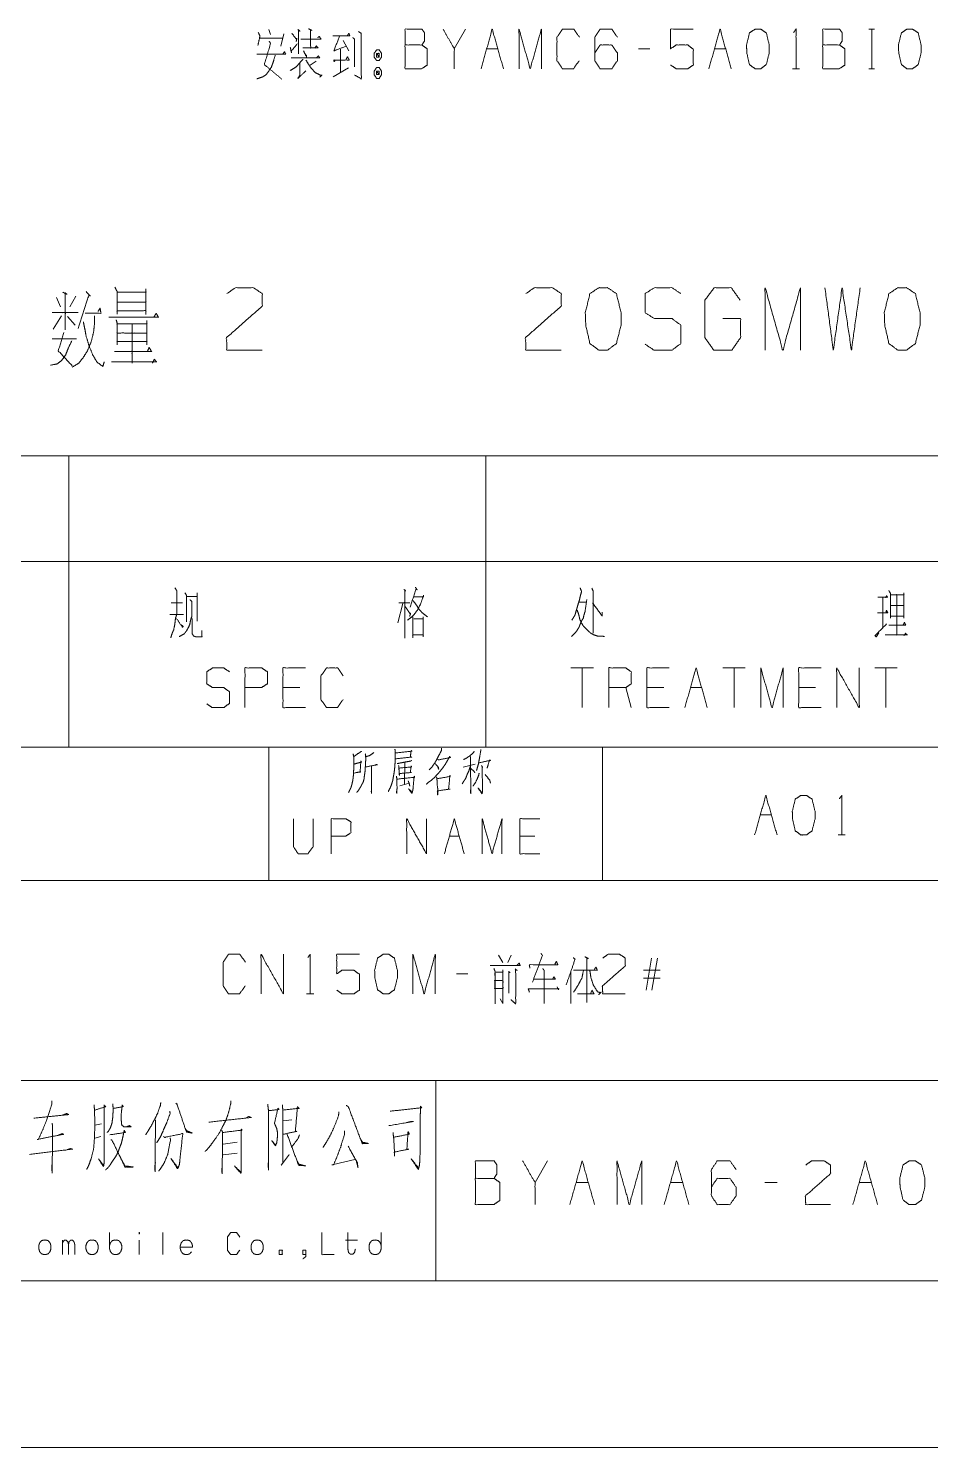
# Paper-space layout 'SHT2' of a CAD drawing. Header units: millimetres. Extents: x 0 to 594, y 0 to 420.
# Drawn here: x 479.6 to 533.7, y 0 to 85.1 of the extents above; entities that cross this region are included whole.
import ezdxf

# ---------------------------------------------------------------- set-up
doc = ezdxf.new("R2010")
doc.units = ezdxf.units.MM
doc.layers.add('101', color=7, linetype='Continuous', true_color=0xffffff)

psp = doc.layouts.new('SHT2')

# ---------------------------------------------------------------- linework, layer by layer
at = {"layer": '101', "color": 72, "linetype": 'Continuous', "lineweight": 18}
for p, q in [((493.428, 84.484), (494.807, 84.484)), ((493.994, 85.009), (494.1, 84.709)), ((494.895, 84.759), (494.718, 84.009)), ((498.458, 84.359), (498.794, 83.734)), ((505.782, 85.034), (505.111, 83.859)), ((529.975, 85.034), (530.311, 85.034)), ((530.152, 85.034), (530.152, 82.659)), ((498.281, 83.834), (498.281, 82.434)), ((507.051, 83.859), (507.723, 83.859)), ((516.829, 83.859), (516.157, 83.859)), ((520.71, 83.859), (521.382, 83.859)), ((496.836, 83.109), (496.464, 82.884)), ((497.857, 82.184), (498.776, 82.709)), ((525.387, 82.659), (525.811, 82.659)), ((529.975, 82.659), (530.311, 82.659)), ((481.258, 68.944), (481.509, 68.393)), ((482.427, 69.023), (482.065, 68.393)), ((481.564, 67.841), (481.063, 67.054)), ((481.926, 67.802), (482.372, 67.29)), ((481.008, 66.464), (482.455, 66.464)), ((452, 59.463), (482, 59.463)), ((482, 59.463), (507, 59.463)), ((482, 59.463), (482, 53.113)), ((507, 59.463), (537, 59.463)), ((507, 59.463), (507, 53.113)), ((452, 53.113), (482, 53.113)), ((482, 53.113), (482, 42)), ((482, 53.113), (507, 53.113)), ((507, 53.113), (507, 42)), ((507, 53.113), (537, 53.113)), ((489.703, 51.25), (489.703, 49.55)), ((488.147, 50.65), (488.819, 50.65)), ((489.102, 51.025), (489.703, 51.025)), ((502.018, 50.6), (501.735, 49.45)), ((512.601, 50.675), (513.025, 50.675)), ((530.813, 50.95), (530.813, 49.125)), ((531.255, 50.475), (532.032, 50.475)), ((488.059, 49.95), (488.872, 49.95)), ((513.449, 46.737), (512.106, 46.737)), ((512.778, 46.737), (512.778, 44.363)), ((522.555, 46.737), (521.212, 46.737)), ((521.884, 46.737), (521.884, 44.363)), ((531.661, 46.737), (530.318, 46.737)), ((530.989, 46.737), (530.989, 44.363)), ((495.847, 45.563), (494.839, 45.563)), ((515.726, 44.363), (515.39, 45.563)), ((517.667, 45.563), (516.659, 45.563)), ((519.271, 45.563), (519.943, 45.563)), ((526.772, 45.563), (525.765, 45.563)), ((452, 42), (482, 42)), ((482, 42), (507, 42)), ((507, 42), (537, 42)), ((502.149, 41.069), (502.134, 39.766)), ((505.645, 40.782), (506.363, 40.98)), ((501.853, 39.678), (502.399, 39.832)), ((523.455, 37.925), (524.127, 37.925)), ((504.817, 36.664), (505.41, 36.664)), ((509.936, 36.664), (509.046, 36.664)), ((528.132, 36.725), (528.556, 36.725)), ((507.767, 29.525), (508.015, 29.075)), ((508.527, 29.525), (508.315, 29.075)), ((516.608, 27.425), (516.944, 29.35)), ((517.297, 29.35), (516.961, 27.425)), ((505.915, 28.4), (505.243, 28.4)), ((512.108, 28.475), (512.108, 26.625)), ((517.456, 28.625), (516.449, 28.625)), ((517.456, 28.15), (516.449, 28.15)), ((511.369, 27.45), (511.281, 27.625)), ((513.363, 27.4), (513.275, 27.2)), ((496.261, 27.2), (496.685, 27.2)), ((507.856, 26.9), (508.032, 26.625)), ((492.782, 19.856), (492.587, 19.753)), ((495.367, 19.649), (494.855, 19.58)), ((483.954, 19.408), (483.564, 19.339)), ((483.93, 18.649), (483.564, 18.545)), ((492.099, 18.304), (491.246, 18.2)), ((491.246, 17.545), (492.099, 17.648)), ((510.693, 17.19), (509.952, 15.893)), ((512.409, 15.893), (513.151, 15.893)), ((518.067, 15.893), (518.808, 15.893)), ((524.466, 15.893), (523.724, 15.893)), ((529.382, 15.893), (530.123, 15.893)), ((484.442, 11.921), (484.442, 12.887)), ((487.641, 12.901), (487.641, 11.576)), ((481.613, 11.576), (481.613, 12.446)), ((486.227, 12.446), (486.227, 11.576)), ((498.585, 12.446), (499.317, 12.446))]:
    psp.add_line(p, q, dxfattribs=at)
at = {"layer": '101', "color": 133, "linetype": 'Continuous', "lineweight": 18}
for p, q in [((404, 42), (584, 42)), ((494, 42), (494, 34)), ((514, 42), (514, 34)), ((404, 34), (584, 34)), ((454, 22), (563, 22)), ((504, 22), (504, 10)), ((25, 10), (584, 10)), ((404, 10), (584, 10)), ((0, 0), (594, 0))]:
    psp.add_line(p, q, dxfattribs=at)
at = {"layer": '101', "color": 72, "linetype": 'Continuous', "lineweight": 18}
for points, knots in [([(525.458, 84.834), (525.599, 85.034), (525.599, 82.659)], [0, 0, 0.093486, 1, 1]), ([(493.357, 84.834), (493.463, 84.634), (493.34, 84.059)], [0, 0, 0.277931, 1, 1]), ([(494.011, 84.309), (494.1, 84.184), (493.728, 82.909), (494.771, 82.034)], [0, 0, 0.053862, 0.521061, 1, 1]), ([(495.369, 84.784), (495.669, 84.409), (495.669, 84.484), (495.634, 84.284)], [0, 0, 0.633412, 0.732278, 1, 1]), ([(495.74, 85.009), (495.864, 84.909), (495.775, 84.984), (495.775, 83.559)], [0, 0, 0.093582, 0.161771, 1, 1]), ([(495.917, 84.434), (497.118, 84.434), (497.012, 84.609), (496.924, 84.509)], [0, 0, 0.780458, 0.913334, 1, 1]), ([(496.376, 85.059), (496.571, 84.959), (496.5, 84.984), (496.5, 83.909), (496.023, 83.909), (496.942, 83.909), (496.836, 84.034), (496.747, 83.884)], [0, 0, 0.07046, 0.094638, 0.44108, 0.594868, 0.891066, 0.943892, 1, 1]), ([(497.822, 84.634), (498.847, 84.634), (498.794, 84.784), (498.706, 84.659)], [0, 0, 0.766564, 0.885522, 1, 1]), ([(498.228, 84.609), (497.893, 83.734), (498.617, 84.009)], [0, 0, 0.547343, 1, 1]), ([(499.024, 84.534), (499.13, 84.434), (499.13, 82.784)], [0, 0, 0.081166, 1, 1]), ([(499.377, 84.884), (499.536, 84.784), (499.536, 82.059), (499.13, 82.284)], [0, 0, 0.055633, 0.862437, 1, 1]), ([(502.163, 84.084), (502.163, 85.034), (503.17, 85.034), (503.329, 84.809), (503.329, 84.334), (503.17, 84.084), (502.163, 84.084), (502.163, 82.659), (503.153, 82.659), (503.488, 82.884), (503.488, 83.859), (503.17, 84.084)], [0, 0, 0.115918, 0.238845, 0.272468, 0.330427, 0.366584, 0.489511, 0.663387, 0.78416, 0.833483, 0.952452, 1, 1]), ([(505.111, 82.659), (505.111, 83.859), (504.439, 85.034)], [0, 0, 0.469957, 1, 1]), ([(506.716, 82.659), (507.387, 85.034), (508.059, 82.659)], [0, 0, 0.499999, 1, 1]), ([(508.992, 82.659), (508.992, 85.034), (509.664, 82.659), (510.335, 85.034), (510.335, 82.659)], [0, 0, 0.245192, 0.500001, 0.754808, 1, 1]), ([(512.594, 83.134), (512.258, 82.659), (511.604, 82.659), (511.269, 83.134), (511.269, 84.559), (511.604, 85.034), (512.276, 85.034), (512.612, 84.559)], [0, 0, 0.114567, 0.243366, 0.357933, 0.638582, 0.753149, 0.885433, 1, 1]), ([(513.545, 83.609), (513.863, 84.084), (514.553, 84.084), (514.888, 83.609), (514.888, 83.134), (514.553, 82.659), (513.863, 82.659), (513.545, 83.134), (513.545, 84.559), (513.863, 85.034), (514.553, 85.034), (514.888, 84.559)], [0, 0, 0.076961, 0.169759, 0.248073, 0.312018, 0.390333, 0.483131, 0.560092, 0.751927, 0.828888, 0.921685, 1, 1]), ([(518.08, 82.884), (518.416, 82.659), (519.106, 82.659), (519.441, 82.884), (519.441, 83.834), (519.106, 84.084), (518.416, 84.084), (518.08, 83.859), (518.08, 85.034), (519.441, 85.034)], [0, 0, 0.062226, 0.168347, 0.230573, 0.376815, 0.441263, 0.547384, 0.60961, 0.790489, 1, 1]), ([(520.374, 82.659), (521.046, 85.034), (521.718, 82.659)], [0, 0, 0.500001, 1, 1]), ([(523.482, 82.659), (523.818, 82.909), (523.994, 83.609), (523.994, 84.084), (523.818, 84.809), (523.482, 85.034), (523.146, 85.034), (522.81, 84.809), (522.633, 84.084), (522.651, 83.609), (522.81, 82.909), (523.146, 82.659), (523.482, 82.659)], [0, 0, 0.06753, 0.183974, 0.260586, 0.380945, 0.446147, 0.50031, 0.565507, 0.685867, 0.762532, 0.878313, 0.945837, 1, 1]), ([(527.204, 84.084), (527.204, 85.034), (528.211, 85.034), (528.37, 84.809), (528.37, 84.334), (528.211, 84.084), (527.204, 84.084), (527.204, 82.659), (528.194, 82.659), (528.53, 82.884), (528.53, 83.859), (528.211, 84.084)], [0, 0, 0.115916, 0.238846, 0.272469, 0.330427, 0.366583, 0.489514, 0.663388, 0.784159, 0.833486, 0.952452, 1, 1]), ([(532.588, 82.659), (532.923, 82.909), (533.1, 83.609), (533.1, 84.084), (532.923, 84.809), (532.588, 85.034), (532.252, 85.034), (531.916, 84.809), (531.739, 84.084), (531.757, 83.609), (531.916, 82.909), (532.252, 82.659), (532.588, 82.659)], [0, 0, 0.067524, 0.183969, 0.260581, 0.380939, 0.446136, 0.500306, 0.565502, 0.685861, 0.762525, 0.878306, 0.94583, 1, 1]), ([(493.269, 83.534), (495.001, 83.534), (494.93, 83.684), (494.824, 83.534)], [0, 0, 0.832092, 0.911757, 1, 1]), ([(494.382, 83.484), (494.241, 83.009), (494.135, 82.734), (493.835, 82.309), (493.605, 82.159), (493.269, 82.059)], [0, 0, 0.256046, 0.408317, 0.677215, 0.818979, 1, 1]), ([(495.28, 83.934), (495.351, 83.609), (495.333, 83.709), (495.704, 84.159)], [0, 0, 0.32689, 0.426693, 1, 1]), ([(495.333, 83.309), (497.048, 83.309), (496.959, 83.434), (496.871, 83.334)], [0, 0, 0.856807, 0.933316, 1, 1]), ([(496.076, 83.734), (496.217, 83.434), (496.252, 83.484), (496.252, 83.334)], [0, 0, 0.610915, 0.723705, 1, 1]), ([(497.981, 83.184), (497.91, 83.084), (497.875, 83.184), (498.812, 83.184), (498.706, 83.384), (498.617, 83.209)], [0, 0, 0.07713, 0.143938, 0.733945, 0.87652, 1, 1]), ([(500.611, 83.784), (500.452, 83.784), (500.31, 83.584), (500.31, 83.359), (500.452, 83.159), (500.611, 83.159), (500.752, 83.359), (500.752, 83.584), (500.611, 83.784)], [0, 0, 0.091014, 0.231143, 0.359871, 0.5, 0.591014, 0.731143, 0.859871, 1, 1]), ([(500.452, 83.359), (500.611, 83.359), (500.452, 83.584), (500.452, 83.359)], [0, 0, 0.241164, 0.658904, 1, 1]), ([(500.611, 83.359), (500.611, 83.584), (500.452, 83.584)], [0, 0, 0.585813, 1, 1]), ([(496.04, 83.234), (495.757, 82.909), (495.616, 82.759), (495.28, 82.559)], [0, 0, 0.419137, 0.619719, 1, 1]), ([(495.846, 82.984), (495.846, 82.259), (495.74, 82.084), (496.217, 82.534)], [0, 0, 0.45725, 0.586303, 1, 1]), ([(496.217, 83.184), (496.464, 82.784), (496.765, 82.434), (497.118, 82.259), (497.189, 82.284), (497.048, 82.159)], [0, 0, 0.295853, 0.586027, 0.834124, 0.881291, 1, 1]), ([(500.752, 82.509), (500.611, 82.734), (500.452, 82.734), (500.31, 82.509), (500.31, 82.309), (500.452, 82.084), (500.611, 82.084), (500.752, 82.309), (500.752, 82.509)], [0, 0, 0.149196, 0.238512, 0.387709, 0.499998, 0.649196, 0.738512, 0.887711, 1, 1]), ([(500.452, 82.509), (500.452, 82.309), (500.611, 82.309)], [0, 0, 0.556976, 1, 1]), ([(500.611, 82.509), (500.452, 82.509), (500.611, 82.309), (500.611, 82.509)], [0, 0, 0.258824, 0.674604, 1, 1]), ([(481.648, 69.259), (481.898, 69.141), (481.787, 69.219), (481.787, 67.015), (481.787, 68.038), (481.008, 68.038), (482.566, 68.038)], [0, 0, 0.046318, 0.069122, 0.437819, 0.609, 0.739333, 1, 1]), ([(483.04, 69.298), (483.29, 69.023), (483.207, 69.101), (482.566, 67.093)], [0, 0, 0.143541, 0.187776, 1, 1]), ([(484.76, 69.574), (484.899, 69.298), (484.899, 67.96), (484.899, 68.156), (486.625, 68.156), (486.625, 67.92), (486.625, 69.456), (486.625, 69.259), (484.899, 69.259), (486.625, 69.259), (486.625, 68.668), (484.899, 68.668)], [0, 0, 0.027306, 0.1457, 0.16311, 0.315748, 0.33664, 0.472445, 0.489855, 0.642493, 0.79513, 0.847363, 1, 1]), ([(491.484, 69.18), (491.985, 69.534), (493.071, 69.534), (493.6, 69.18), (493.6, 68.432), (491.457, 66.542), (491.484, 65.794), (493.6, 65.794)], [0, 0, 0.069692, 0.19298, 0.265275, 0.350228, 0.67474, 0.759753, 1, 1]), ([(509.409, 69.18), (509.91, 69.534), (510.996, 69.534), (511.525, 69.18), (511.525, 68.432), (509.382, 66.542), (509.409, 65.794), (511.525, 65.794)], [0, 0, 0.069692, 0.192975, 0.265273, 0.350226, 0.674741, 0.759753, 1, 1]), ([(514.303, 65.794), (514.831, 66.188), (515.11, 67.29), (515.11, 68.038), (514.831, 69.18), (514.303, 69.534), (513.774, 69.534), (513.245, 69.18), (512.967, 68.038), (512.994, 67.29), (513.245, 66.188), (513.774, 65.794), (514.303, 65.794)], [0, 0, 0.067524, 0.18397, 0.260583, 0.380942, 0.446139, 0.500306, 0.565503, 0.685862, 0.762527, 0.878309, 0.945833, 1, 1]), ([(516.552, 66.149), (517.08, 65.794), (518.166, 65.794), (518.695, 66.188), (518.695, 67.29), (518.166, 67.684), (517.108, 67.684), (516.552, 68.038), (516.552, 69.18), (517.108, 69.534), (518.166, 69.534), (518.695, 69.18)], [0, 0, 0.068037, 0.184054, 0.254519, 0.372335, 0.4428, 0.555844, 0.62637, 0.748393, 0.81892, 0.931963, 1, 1]), ([(521.222, 67.684), (522.28, 67.684), (522.28, 66.542), (521.751, 65.794), (520.665, 65.794), (520.137, 66.542), (520.137, 68.786), (520.693, 69.534), (521.723, 69.534), (522.252, 68.786)], [0, 0, 0.103295, 0.214795, 0.30426, 0.410276, 0.49974, 0.718896, 0.809956, 0.910533, 1, 1]), ([(523.749, 65.794), (523.749, 69.534), (524.807, 65.794), (525.865, 69.534), (525.865, 65.794)], [0, 0, 0.245192, 0.5, 0.754808, 1, 1]), ([(527.334, 69.534), (527.835, 65.794), (528.364, 69.534), (528.921, 65.794), (529.45, 69.534)], [0, 0, 0.249745, 0.499742, 0.750004, 1, 1]), ([(532.228, 65.794), (532.756, 66.188), (533.035, 67.29), (533.035, 68.038), (532.756, 69.18), (532.228, 69.534), (531.699, 69.534), (531.17, 69.18), (530.892, 68.038), (530.919, 67.29), (531.17, 66.188), (531.699, 65.794), (532.228, 65.794)], [0, 0, 0.067527, 0.183973, 0.260585, 0.380944, 0.446143, 0.500306, 0.565506, 0.685864, 0.76253, 0.87831, 0.945838, 1, 1]), ([(482.984, 67.999), (483.93, 67.999), (483.875, 68.314), (483.763, 68.117)], [0, 0, 0.634136, 0.84845, 1, 1]), ([(483.541, 67.841), (483.541, 67.369), (483.485, 66.857), (483.346, 66.306), (483.123, 65.755), (482.873, 65.361), (482.594, 65.007), (482.205, 64.771)], [0, 0, 0.134097, 0.280223, 0.441582, 0.610312, 0.742764, 0.870659, 1, 1]), ([(482.873, 67.487), (482.956, 67.093), (483.04, 66.621), (483.207, 66.07), (483.429, 65.519), (483.68, 65.086), (484.042, 64.81), (484.125, 65.086)], [0, 0, 0.122117, 0.267689, 0.44244, 0.622813, 0.774621, 0.912624, 1, 1]), ([(484.398, 67.763), (487.376, 67.763), (487.237, 67.999), (487.098, 67.763)], [0, 0, 0.844515, 0.922255, 1, 1]), ([(484.843, 67.605), (484.899, 67.408), (484.899, 66.109), (484.899, 66.306), (486.68, 66.306), (486.68, 66.109), (486.68, 67.566), (486.68, 67.369), (484.899, 67.369), (484.899, 66.818), (486.68, 66.818), (485.79, 66.818), (485.79, 67.369), (485.79, 65.007), (485.79, 65.715), (484.732, 65.715), (486.959, 65.715), (486.819, 65.952), (486.708, 65.715)], [0, 0, 0.011506, 0.084581, 0.095653, 0.195852, 0.206923, 0.288857, 0.299929, 0.400127, 0.431129, 0.531327, 0.581426, 0.612427, 0.745292, 0.785152, 0.844644, 0.96989, 0.985312, 1, 1]), ([(481.704, 66.857), (481.37, 65.755), (482.205, 64.849)], [0, 0, 0.483239, 1, 1]), ([(482.177, 66.345), (481.954, 65.873), (481.815, 65.519), (481.564, 65.164), (481.314, 64.967), (480.896, 64.889)], [0, 0, 0.251048, 0.434036, 0.642626, 0.795759, 1, 1]), ([(484.565, 65.086), (487.265, 65.086), (487.126, 65.243), (487.014, 65.007)], [0, 0, 0.85138, 0.917647, 1, 1]), ([(488.359, 51.55), (488.483, 51.35), (488.483, 50), (488.395, 49.7), (488.359, 49.375), (488.289, 49.025), (488.2, 48.825), (488.112, 48.55)], [0, 0, 0.076124, 0.513099, 0.614333, 0.72015, 0.835727, 0.906506, 1, 1]), ([(488.96, 51.25), (489.049, 51.1), (489.049, 49.5)], [0, 0, 0.098135, 1, 1]), ([(502.089, 51.45), (502.195, 51.35), (502.142, 51.425), (502.142, 48.525), (502.142, 50.65), (501.788, 50.65), (502.442, 50.65)], [0, 0, 0.023246, 0.037896, 0.500412, 0.839325, 0.895699, 1, 1]), ([(502.708, 51), (503.255, 51), (503.273, 51.1), (503.114, 50.625), (502.884, 50.175), (502.619, 49.85), (502.301, 49.6)], [0, 0, 0.220965, 0.261917, 0.463928, 0.667686, 0.836825, 1, 1]), ([(502.778, 51.575), (502.884, 51.425), (502.814, 51.45), (502.46, 50.375)], [0, 0, 0.132127, 0.18606, 1, 1]), ([(512.654, 51.55), (512.742, 51.325), (512.654, 51), (512.619, 50.825), (512.548, 50.6), (512.477, 50.35), (512.407, 50.125), (512.354, 49.925), (512.265, 49.775), (512.159, 49.6)], [0, 0, 0.116544, 0.278924, 0.364995, 0.478698, 0.603958, 0.717661, 0.817413, 0.901351, 1, 1]), ([(513.361, 51.525), (513.432, 51.35), (513.432, 48.825)], [0, 0, 0.069554, 1, 1]), ([(530.495, 50.975), (531.096, 50.975), (531.025, 51.075), (530.989, 50.95)], [0, 0, 0.704243, 0.847777, 1, 1]), ([(531.166, 51.375), (531.255, 51.225), (531.255, 49.725), (531.255, 49.85), (532.068, 49.85), (532.068, 49.725), (532.068, 51.225), (532.068, 51.125), (531.255, 51.125), (531.643, 51.125), (531.643, 48.725), (530.936, 48.725), (532.28, 48.725), (532.191, 48.775), (532.174, 48.825), (532.068, 48.675)], [0, 0, 0.016858, 0.162101, 0.174205, 0.252928, 0.265032, 0.410275, 0.419958, 0.498681, 0.536329, 0.768718, 0.837174, 0.967243, 0.977076, 0.98221, 1, 1]), ([(489.261, 50.825), (489.385, 50.725), (489.385, 49.85), (489.296, 49.6), (489.261, 49.375), (489.19, 49.2), (489.049, 48.95), (488.907, 48.775), (488.624, 48.625)], [0, 0, 0.062424, 0.405825, 0.509885, 0.599271, 0.67335, 0.786068, 0.874362, 1, 1]), ([(502.177, 50.425), (502.478, 49.95), (502.478, 50.025), (502.442, 49.825)], [0, 0, 0.668993, 0.75826, 1, 1]), ([(502.637, 50.775), (502.814, 50.55), (503.008, 50.25), (503.185, 50.05), (503.503, 49.8)], [0, 0, 0.217552, 0.489381, 0.692327, 1, 1]), ([(513.061, 50.85), (512.954, 50.125), (512.884, 49.9), (512.848, 49.725), (512.742, 49.55), (512.654, 49.35), (512.601, 49.2), (512.477, 49), (512.371, 48.85), (512.141, 48.625)], [0, 0, 0.296652, 0.392139, 0.464421, 0.547265, 0.635793, 0.700209, 0.795425, 0.869798, 1, 1]), ([(512.477, 50.2), (512.548, 50.025), (512.601, 49.825), (512.636, 49.65), (512.813, 49.3), (512.901, 49.2), (513.149, 48.95), (513.29, 48.825), (513.467, 48.725), (513.714, 48.65), (513.944, 48.65), (514.121, 48.625)], [0, 0, 0.075197, 0.157622, 0.228747, 0.384954, 0.438112, 0.578249, 0.653431, 0.734341, 0.837339, 0.928876, 1, 1]), ([(513.396, 50.65), (513.98, 49.85), (513.98, 50.075)], [0, 0, 0.81482, 1, 1]), ([(530.477, 50.05), (531.096, 50.05), (531.025, 50.2), (530.989, 50.075)], [0, 0, 0.676561, 0.857934, 1, 1]), ([(488.465, 49.7), (488.819, 49.175), (488.872, 49.225), (488.731, 49.325)], [0, 0, 0.720028, 0.802953, 1, 1]), ([(489.402, 49.7), (489.402, 48.775), (489.491, 48.65), (489.632, 48.6), (489.985, 48.6), (489.985, 48.975)], [0, 0, 0.472766, 0.551011, 0.62766, 0.808338, 1, 1]), ([(502.619, 49.8), (502.619, 48.55), (502.619, 48.725), (503.255, 48.725), (503.255, 48.6), (503.255, 49.8), (503.255, 49.675), (502.69, 49.675)], [0, 0, 0.306602, 0.349526, 0.505604, 0.536265, 0.830602, 0.861262, 1, 1]), ([(530.565, 48.85), (530.406, 48.6), (530.336, 48.675), (531.025, 49.375)], [0, 0, 0.214427, 0.289033, 1, 1]), ([(531.166, 49.3), (532.174, 49.3), (532.103, 49.475), (532.032, 49.325)], [0, 0, 0.739673, 0.878255, 1, 1]), ([(490.269, 44.588), (490.604, 44.363), (491.294, 44.363), (491.63, 44.613), (491.63, 45.313), (491.294, 45.563), (490.622, 45.563), (490.269, 45.788), (490.269, 46.513), (490.622, 46.737), (491.294, 46.737), (491.63, 46.513)], [0, 0, 0.068035, 0.184054, 0.254518, 0.372335, 0.442799, 0.555847, 0.62637, 0.748394, 0.818917, 0.931965, 1, 1]), ([(492.563, 44.363), (492.563, 46.737), (493.57, 46.737), (493.906, 46.513), (493.906, 45.788), (493.553, 45.563), (492.563, 45.563)], [0, 0, 0.401146, 0.571314, 0.639589, 0.762044, 0.832821, 1, 1]), ([(496.183, 44.363), (494.839, 44.363), (494.839, 46.737), (496.183, 46.737)], [0, 0, 0.26539, 0.73461, 1, 1]), ([(498.441, 44.838), (498.106, 44.363), (497.452, 44.363), (497.116, 44.838), (497.116, 46.263), (497.452, 46.737), (498.123, 46.737), (498.459, 46.263)], [0, 0, 0.114572, 0.243369, 0.357936, 0.638584, 0.753151, 0.885433, 1, 1]), ([(514.383, 44.363), (514.383, 46.737), (515.39, 46.737), (515.726, 46.513), (515.726, 45.788), (515.39, 45.563), (514.383, 45.563)], [0, 0, 0.400952, 0.571031, 0.639278, 0.761674, 0.829921, 1, 1]), ([(518.002, 44.363), (516.659, 44.363), (516.659, 46.737), (518.002, 46.737)], [0, 0, 0.26539, 0.73461, 1, 1]), ([(518.935, 44.363), (519.607, 46.737), (520.279, 44.363)], [0, 0, 0.499999, 1, 1]), ([(523.488, 44.363), (523.488, 46.737), (524.16, 44.363), (524.832, 46.737), (524.832, 44.363)], [0, 0, 0.245192, 0.500001, 0.754808, 1, 1]), ([(527.108, 44.363), (525.765, 44.363), (525.765, 46.737), (527.108, 46.737)], [0, 0, 0.26539, 0.73461, 1, 1]), ([(528.041, 44.363), (528.041, 46.737), (529.385, 44.363), (529.385, 46.737)], [0, 0, 0.317574, 0.682426, 1, 1]), ([(499.558, 41.753), (499.496, 41.709), (499.075, 41.422), (499.043, 41.599), (499.09, 41.422), (499.09, 40.848), (499.075, 40.495), (499.059, 40.252), (499.028, 40.009), (498.981, 39.788), (498.918, 39.567), (498.84, 39.413), (498.778, 39.28)], [0, 0, 0.024368, 0.186804, 0.243943, 0.302152, 0.485021, 0.597665, 0.675193, 0.753197, 0.825097, 0.898188, 0.953343, 1, 1]), ([(501.556, 41.864), (501.572, 41.665), (501.572, 41.312), (501.556, 40.98), (501.54, 40.76), (501.509, 40.472), (501.462, 40.23), (501.415, 39.965), (501.353, 39.766), (501.275, 39.567), (501.15, 39.324)], [0, 0, 0.076501, 0.212087, 0.339339, 0.424292, 0.535104, 0.630037, 0.733303, 0.813244, 0.895183, 1, 1]), ([(501.603, 41.643), (502.571, 41.753), (502.524, 41.797), (502.477, 41.4), (502.555, 41.4), (501.587, 41.289)], [0, 0, 0.391065, 0.416908, 0.577568, 0.608919, 1, 1]), ([(504.35, 41.93), (504.334, 41.775), (504.147, 41.422), (504.038, 41.201), (503.913, 41.002), (503.757, 40.782), (503.6, 40.627)], [0, 0, 0.101777, 0.36375, 0.525151, 0.678919, 0.856079, 1, 1]), ([(506.3, 41.753), (506.269, 41.665), (506.066, 41.488), (505.848, 41.334), (505.66, 41.245)], [0, 0, 0.111866, 0.433083, 0.752722, 1, 1]), ([(506.706, 41.841), (506.691, 41.731), (506.613, 41.267), (506.55, 40.958), (506.441, 40.583)], [0, 0, 0.086565, 0.451627, 0.696476, 1, 1]), ([(499.121, 40.428), (499.153, 40.45), (499.512, 40.517), (499.465, 40.495), (499.512, 41.179), (499.543, 41.091), (499.106, 40.98)], [0, 0, 0.022681, 0.239272, 0.269991, 0.67699, 0.732558, 1, 1]), ([(500.292, 41.665), (500.042, 41.488), (499.808, 41.422), (499.777, 41.599), (499.808, 41.334), (499.793, 41.069), (499.777, 40.782), (499.761, 40.539), (499.73, 40.318), (499.699, 40.075), (499.652, 39.898), (499.574, 39.766), (499.496, 39.611), (499.418, 39.479), (499.34, 39.368), (499.262, 39.28)], [0, 0, 0.096323, 0.172942, 0.229419, 0.31342, 0.396988, 0.487497, 0.564128, 0.634338, 0.711439, 0.768977, 0.817389, 0.871907, 0.92032, 0.962889, 1, 1]), ([(499.793, 40.804), (500.495, 40.936), (500.448, 40.958), (500.37, 40.914)], [0, 0, 0.834801, 0.895274, 1, 1]), ([(500.152, 40.848), (500.152, 39.214), (500.136, 39.324), (500.152, 39.501)], [0, 0, 0.849787, 0.907774, 1, 1]), ([(502.555, 41.201), (502.508, 41.157), (502.118, 41.091), (501.899, 41.047), (501.696, 41.002)], [0, 0, 0.072258, 0.516577, 0.766872, 1, 1]), ([(501.775, 40.892), (501.79, 40.737), (501.821, 40.296), (501.806, 40.406), (502.539, 40.472), (502.477, 40.472), (502.524, 40.87), (502.555, 40.804), (501.79, 40.737)], [0, 0, 0.056492, 0.21748, 0.258025, 0.525912, 0.548628, 0.694157, 0.720792, 1, 1]), ([(504.131, 41.245), (504.178, 41.223), (504.88, 41.378), (504.834, 41.422), (504.709, 41.201), (504.568, 40.958), (504.428, 40.76), (504.272, 40.561), (504.1, 40.362), (503.913, 40.163), (503.71, 39.987), (503.554, 39.876), (503.429, 39.766)], [0, 0, 0.017087, 0.254606, 0.275863, 0.359627, 0.452281, 0.53264, 0.616083, 0.702808, 0.792983, 0.881824, 0.944958, 1, 1]), ([(503.959, 41.002), (503.991, 40.98), (504.162, 40.782), (504.178, 40.671), (504.116, 40.826)], [0, 0, 0.066027, 0.51959, 0.712136, 1, 1]), ([(506.082, 40.87), (505.988, 40.583), (505.879, 40.34), (505.785, 40.097), (505.692, 39.965), (505.582, 39.788)], [0, 0, 0.251915, 0.474139, 0.691324, 0.826702, 1, 1]), ([(506.082, 41.422), (506.098, 39.678), (506.113, 39.192), (506.082, 39.28), (506.098, 39.479)], [0, 0, 0.691284, 0.883885, 0.921007, 1, 1]), ([(506.738, 40.892), (506.816, 40.782), (506.784, 40.804), (506.8, 39.633), (506.8, 39.346), (506.784, 39.192), (506.535, 39.545), (506.784, 39.236)], [0, 0, 0.051679, 0.066293, 0.513636, 0.623353, 0.682731, 0.848101, 1, 1]), ([(506.581, 41.047), (507.284, 41.201), (507.221, 41.223), (507.081, 40.737)], [0, 0, 0.557075, 0.608386, 1, 1]), ([(501.65, 40.252), (501.665, 40.053), (501.681, 39.545), (501.665, 39.214), (501.65, 39.302), (501.681, 39.523)], [0, 0, 0.147471, 0.523365, 0.76867, 0.83502, 1, 1]), ([(501.681, 40.075), (502.742, 40.185), (502.711, 40.252), (502.696, 40.141), (502.649, 39.633), (502.633, 39.435), (502.571, 39.214), (502.368, 39.501), (502.586, 39.28)], [0, 0, 0.37408, 0.399746, 0.438828, 0.617586, 0.687454, 0.767884, 0.891101, 1, 1]), ([(504.038, 40.208), (504.069, 40.141), (504.1, 39.589), (504.116, 39.523), (504.116, 39.126), (504.1, 39.302), (504.1, 39.368), (504.865, 39.479), (504.771, 39.479), (504.849, 40.296), (504.88, 40.252), (504.834, 40.23), (504.084, 40.097)], [0, 0, 0.018828, 0.160986, 0.178485, 0.280675, 0.32627, 0.343302, 0.542022, 0.566109, 0.777123, 0.791034, 0.804348, 1, 1]), ([(506.098, 40.715), (506.3, 40.539), (506.347, 40.45)], [0, 0, 0.729132, 1, 1]), ([(506.597, 40.428), (506.581, 40.318), (506.41, 39.92), (506.238, 39.656)], [0, 0, 0.129623, 0.632932, 1, 1]), ([(506.956, 40.362), (507.237, 40.009), (507.284, 39.832)], [0, 0, 0.711826, 1, 1]), ([(502.352, 39.965), (502.415, 39.788), (502.446, 39.656)], [0, 0, 0.579206, 1, 1]), ([(528.202, 38.9), (528.344, 39.1), (528.344, 36.725)], [0, 0, 0.093486, 1, 1]), ([(523.119, 36.725), (523.791, 39.1), (524.463, 36.725)], [0, 0, 0.499999, 1, 1]), ([(526.226, 36.725), (526.562, 36.975), (526.739, 37.675), (526.739, 38.15), (526.562, 38.875), (526.226, 39.1), (525.891, 39.1), (525.555, 38.875), (525.378, 38.15), (525.396, 37.675), (525.555, 36.975), (525.891, 36.725), (526.226, 36.725)], [0, 0, 0.067524, 0.183969, 0.260581, 0.380939, 0.446136, 0.500306, 0.565502, 0.68586, 0.762525, 0.878306, 0.94583, 1, 1]), ([(495.468, 37.701), (495.468, 36.023), (495.749, 35.604), (496.342, 35.604), (496.655, 36.023), (496.655, 37.701)], [0, 0, 0.337151, 0.438599, 0.557782, 0.662849, 1, 1]), ([(497.731, 35.604), (497.731, 37.701), (498.621, 37.701), (498.918, 37.503), (498.918, 36.862), (498.605, 36.664), (497.731, 36.664)], [0, 0, 0.401145, 0.571315, 0.639588, 0.762043, 0.832818, 1, 1]), ([(502.257, 35.604), (502.257, 37.701), (503.443, 35.604), (503.443, 37.701)], [0, 0, 0.317575, 0.682425, 1, 1]), ([(506.783, 35.604), (506.783, 37.701), (507.376, 35.604), (507.969, 37.701), (507.969, 35.604)], [0, 0, 0.245192, 0.5, 0.754808, 1, 1]), ([(510.232, 35.604), (509.046, 35.604), (509.046, 37.701), (510.232, 37.701)], [0, 0, 0.265391, 0.734609, 1, 1]), ([(492.574, 27.675), (492.238, 27.2), (491.584, 27.2), (491.249, 27.675), (491.249, 29.1), (491.584, 29.575), (492.256, 29.575), (492.592, 29.1)], [0, 0, 0.114572, 0.243369, 0.357936, 0.638584, 0.753151, 0.885433, 1, 1]), ([(493.525, 27.2), (493.525, 29.575), (494.868, 27.2), (494.868, 29.575)], [0, 0, 0.317574, 0.682426, 1, 1]), ([(496.332, 29.375), (496.473, 29.575), (496.473, 27.2)], [0, 0, 0.093486, 1, 1]), ([(498.06, 27.425), (498.396, 27.2), (499.086, 27.2), (499.421, 27.425), (499.421, 28.375), (499.086, 28.625), (498.396, 28.625), (498.06, 28.4), (498.06, 29.575), (499.421, 29.575)], [0, 0, 0.062232, 0.168346, 0.230572, 0.376815, 0.441263, 0.547378, 0.609609, 0.790489, 1, 1]), ([(501.185, 27.2), (501.521, 27.45), (501.698, 28.15), (501.698, 28.625), (501.521, 29.35), (501.185, 29.575), (500.849, 29.575), (500.514, 29.35), (500.337, 28.625), (500.355, 28.15), (500.514, 27.45), (500.849, 27.2), (501.185, 27.2)], [0, 0, 0.067524, 0.183971, 0.260583, 0.380943, 0.446139, 0.500302, 0.565504, 0.685863, 0.762528, 0.878307, 0.945837, 1, 1]), ([(502.631, 27.2), (502.631, 29.575), (503.303, 27.2), (503.974, 29.575), (503.974, 27.2)], [0, 0, 0.245192, 0.500001, 0.754808, 1, 1]), ([(507.272, 28.9), (509.057, 28.9), (509.004, 29.05), (508.881, 28.925)], [0, 0, 0.842001, 0.917043, 1, 1]), ([(509.637, 28.75), (509.619, 28.95), (511.316, 28.95), (511.228, 29.15), (511.14, 28.975)], [0, 0, 0.086831, 0.820649, 0.915212, 1, 1]), ([(510.309, 29.625), (510.397, 29.5), (509.796, 27.9)], [0, 0, 0.082208, 1, 1]), ([(512.249, 29.375), (512.355, 29.275), (511.825, 27.75)], [0, 0, 0.082801, 1, 1]), ([(512.939, 29.425), (513.151, 29.325), (513.062, 29.3), (513.062, 26.675)], [0, 0, 0.079459, 0.110581, 1, 1]), ([(514.013, 29.35), (514.331, 29.575), (515.021, 29.575), (515.357, 29.35), (515.357, 28.875), (513.996, 27.675), (514.013, 27.2), (515.357, 27.2)], [0, 0, 0.069694, 0.192979, 0.265274, 0.350228, 0.67474, 0.759752, 1, 1]), ([(507.484, 28.725), (507.555, 28.55), (507.555, 26.6), (507.555, 28.5), (508.032, 28.5), (508.032, 28.625), (508.032, 26.625), (508.032, 28), (507.537, 28), (507.537, 27.525), (508.015, 27.525)], [0, 0, 0.019945, 0.226009, 0.426789, 0.477217, 0.490426, 0.701774, 0.847075, 0.899373, 0.949568, 1, 1]), ([(508.368, 28.55), (508.457, 28.475), (508.386, 28.5), (508.386, 27.25)], [0, 0, 0.080429, 0.13247, 1, 1]), ([(508.757, 28.7), (508.881, 28.6), (508.792, 28.675), (508.792, 26.6), (508.51, 26.85)], [0, 0, 0.05833, 0.10082, 0.861603, 1, 1]), ([(509.867, 28.075), (511.175, 28.075), (511.087, 28.225), (510.998, 28.075)], [0, 0, 0.78976, 0.894874, 1, 1]), ([(510.415, 28.725), (510.503, 28.6), (510.503, 26.625)], [0, 0, 0.071939, 1, 1]), ([(512.267, 28.625), (513.681, 28.625), (513.61, 28.8), (513.504, 28.675)], [0, 0, 0.80038, 0.907215, 1, 1]), ([(512.85, 28.575), (512.762, 28.15), (512.532, 27.725), (512.267, 27.3)], [0, 0, 0.3061, 0.646782, 1, 1]), ([(513.239, 28.6), (513.31, 28.15), (513.451, 27.725), (513.699, 27.325), (513.858, 27.275), (513.911, 27.3), (513.77, 27.15)], [0, 0, 0.25233, 0.500437, 0.760987, 0.853335, 0.885816, 1, 1]), ([(509.619, 27.3), (509.549, 27.5), (511.387, 27.5), (511.281, 27.55)], [0, 0, 0.097864, 0.945913, 1, 1]), ([(512.497, 27.2), (513.487, 27.2), (513.363, 27.425)], [0, 0, 0.794011, 1, 1]), ([(480.979, 20.788), (480.979, 20.581), (480.662, 19.615), (480.443, 19.063), (480.174, 18.476), (480.126, 18.476), (481.687, 18.787), (481.589, 18.821), (481.37, 18.718)], [0, 0, 0.046524, 0.275034, 0.408549, 0.553506, 0.56447, 0.922194, 0.945453, 1, 1]), ([(483.515, 20.546), (483.54, 20.27), (483.564, 19.408), (483.54, 18.58), (483.491, 17.924), (483.344, 17.338), (483.198, 16.924), (483.076, 16.682)], [0, 0, 0.070329, 0.28934, 0.499598, 0.66644, 0.819873, 0.931329, 1, 1]), ([(483.588, 20.236), (484.223, 20.443), (484.125, 20.512), (484.125, 17.165), (484.101, 16.924), (484.076, 16.855), (483.784, 17.303), (484.076, 16.924)], [0, 0, 0.122094, 0.143965, 0.756447, 0.800872, 0.814266, 0.912285, 1, 1]), ([(484.637, 20.615), (484.662, 20.27), (484.637, 19.822), (484.588, 19.442), (484.491, 19.166), (484.369, 18.959), (484.296, 18.89)], [0, 0, 0.190955, 0.438945, 0.650197, 0.811822, 0.944471, 1, 1]), ([(484.686, 20.339), (485.271, 20.443), (485.198, 20.546), (485.149, 20.029), (485.149, 19.58), (485.174, 19.339), (485.296, 19.235), (485.735, 19.235), (485.637, 19.304), (485.467, 19.235)], [0, 0, 0.209704, 0.254423, 0.437773, 0.595974, 0.681593, 0.738026, 0.892891, 0.935043, 1, 1]), ([(487.515, 20.684), (487.49, 20.512), (487.319, 20.029), (487.149, 19.684), (486.929, 19.27), (486.758, 18.994), (486.612, 18.752)], [0, 0, 0.081146, 0.319756, 0.49905, 0.71731, 0.868474, 1, 1]), ([(488.417, 20.65), (488.49, 20.581), (489.051, 18.925), (489.393, 18.856), (489.076, 18.994), (488.978, 19.132)], [0, 0, 0.037082, 0.681737, 0.810185, 0.937687, 1, 1]), ([(491.709, 20.788), (491.709, 20.615), (491.563, 20.029), (491.416, 19.615), (491.27, 19.339), (491.002, 18.821), (490.611, 18.269), (490.343, 17.924), (490.172, 17.752)], [0, 0, 0.049752, 0.224095, 0.350744, 0.440846, 0.608969, 0.803946, 0.929998, 1, 1]), ([(493.928, 20.581), (493.976, 20.167), (493.976, 16.648), (493.952, 16.924), (493.976, 17.234)], [0, 0, 0.092137, 0.86992, 0.931161, 1, 1]), ([(494.806, 20.546), (494.83, 20.236), (494.83, 17.062), (494.733, 16.924), (495.22, 17.579)], [0, 0, 0.069653, 0.779472, 0.817267, 1, 1]), ([(494.855, 20.236), (495.806, 20.339), (495.708, 20.443), (495.586, 18.959), (495.66, 18.959), (494.879, 18.787)], [0, 0, 0.276542, 0.317649, 0.747834, 0.768982, 1, 1]), ([(498.634, 20.512), (498.756, 20.443), (499.586, 18.235), (499.976, 18.235), (499.61, 18.304), (499.464, 18.545)], [0, 0, 0.039541, 0.70512, 0.815248, 0.920314, 1, 1]), ([(501.268, 20.167), (503.146, 20.374), (503.097, 20.477), (503.073, 19.96), (503.073, 18.028), (503.048, 17.269), (503.024, 16.924), (502.975, 16.751), (502.951, 16.682), (502.536, 17.303), (502.951, 16.786)], [0, 0, 0.261648, 0.277492, 0.349233, 0.616765, 0.721922, 0.769815, 0.794639, 0.804773, 0.908173, 1, 1]), ([(479.906, 19.753), (481.979, 19.96), (481.882, 20.029), (481.614, 19.925)], [0, 0, 0.836558, 0.884538, 1, 1]), ([(487.197, 19.649), (487.173, 16.544), (487.149, 16.82), (487.197, 17.096)], [0, 0, 0.847819, 0.923473, 1, 1]), ([(488.051, 20.167), (488.076, 20.029), (487.856, 19.442), (487.758, 19.235), (487.612, 18.89), (487.466, 18.58), (487.271, 18.269)], [0, 0, 0.067376, 0.368457, 0.478479, 0.658654, 0.823687, 1, 1]), ([(490.392, 19.511), (492.929, 19.787), (492.782, 19.856)], [0, 0, 0.940373, 1, 1]), ([(494.001, 20.201), (494.611, 20.27), (494.537, 20.339), (494.342, 19.477), (494.342, 19.408), (494.391, 19.304), (494.464, 19.132), (494.513, 18.89), (494.513, 18.683), (494.489, 18.442), (494.464, 18.269), (494.391, 18.097), (494.172, 18.407), (494.391, 18.131)], [0, 0, 0.163213, 0.189962, 0.425149, 0.443501, 0.473932, 0.523767, 0.589293, 0.644347, 0.708903, 0.755238, 0.805073, 0.906208, 1, 1]), ([(498.195, 20.132), (498.171, 19.891), (497.903, 19.201), (497.659, 18.683), (497.415, 18.269), (497.244, 17.993)], [0, 0, 0.102841, 0.416509, 0.658909, 0.862495, 1, 1]), ([(481.004, 19.442), (481.028, 19.27), (481.004, 16.475), (480.979, 16.751), (481.004, 17.096)], [0, 0, 0.048504, 0.826565, 0.903707, 1, 1]), ([(484.466, 18.752), (485.393, 18.89), (485.32, 19.028), (485.247, 18.649), (485.149, 18.235), (485.052, 17.993), (484.954, 17.717), (484.808, 17.441), (484.613, 17.165), (484.466, 16.924), (484.32, 16.751), (484.198, 16.648)], [0, 0, 0.248092, 0.289444, 0.391762, 0.504368, 0.573323, 0.650821, 0.733525, 0.823009, 0.897766, 0.957654, 1, 1]), ([(487.685, 18.649), (487.758, 18.58), (487.807, 18.614), (488.832, 18.821), (488.685, 17.476), (488.637, 16.993), (488.563, 16.786), (488.515, 16.717), (488.124, 17.338), (488.539, 16.786)], [0, 0, 0.021075, 0.033595, 0.252602, 0.536203, 0.637926, 0.683931, 0.701638, 0.85533, 1, 1]), ([(491.172, 19.028), (491.221, 18.89), (491.197, 16.613), (491.197, 16.406), (491.172, 16.613), (491.197, 16.855)], [0, 0, 0.047496, 0.786426, 0.853598, 0.921234, 1, 1]), ([(491.221, 18.89), (492.343, 19.028), (492.343, 19.097), (492.392, 19.028), (492.343, 18.994), (492.343, 16.579), (492.319, 16.441), (491.929, 16.889), (492.319, 16.51)], [0, 0, 0.224404, 0.238101, 0.254875, 0.266735, 0.746114, 0.773932, 0.891945, 1, 1]), ([(495.074, 18.821), (495.781, 16.924), (496.221, 16.889), (495.781, 16.993), (495.684, 17.2)], [0, 0, 0.643821, 0.783835, 0.927245, 1, 1]), ([(495.83, 18.752), (495.757, 18.545), (495.342, 17.993)], [0, 0, 0.241281, 1, 1]), ([(498.537, 18.994), (498.537, 18.787), (498.317, 18.097), (498.342, 18.131), (498.122, 17.545), (497.878, 16.958), (497.781, 16.958), (499.147, 17.269)], [0, 0, 0.055449, 0.249407, 0.260725, 0.428474, 0.598624, 0.62477, 1, 1]), ([(501.195, 19.304), (502.658, 19.546), (502.512, 19.546), (502.243, 19.477)], [0, 0, 0.777945, 0.854701, 1, 1]), ([(501.439, 18.89), (501.487, 18.476), (501.536, 17.476), (501.512, 17.717), (502.39, 17.89), (502.268, 17.89), (502.341, 18.959), (502.414, 18.787), (501.512, 18.614)], [0, 0, 0.08584, 0.292106, 0.342088, 0.526358, 0.551471, 0.772215, 0.810799, 1, 1]), ([(479.638, 17.579), (482.223, 17.89), (482.101, 17.924), (481.882, 17.855)], [0, 0, 0.879469, 0.922273, 1, 1]), ([(484.515, 18.442), (484.588, 18.442), (485.369, 16.82), (485.857, 16.82), (485.369, 16.889), (485.076, 17.441)], [0, 0, 0.021038, 0.538447, 0.678703, 0.820356, 1, 1]), ([(488.076, 18.58), (488.1, 18.442), (487.929, 17.579), (487.734, 17.096), (487.563, 16.82), (487.393, 16.579)], [0, 0, 0.064861, 0.471801, 0.712904, 0.863113, 1, 1]), ([(498.756, 18.062), (499.293, 17.096), (499.342, 16.786), (499.244, 17.165)], [0, 0, 0.610117, 0.783655, 1, 1]), ([(506.381, 16.141), (506.381, 17.19), (507.494, 17.19), (507.669, 16.942), (507.669, 16.417), (507.494, 16.141), (506.381, 16.141), (506.381, 14.568), (507.474, 14.568), (507.845, 14.816), (507.845, 15.893), (507.494, 16.141)], [0, 0, 0.115916, 0.238844, 0.272468, 0.330426, 0.366584, 0.489512, 0.663386, 0.784157, 0.833484, 0.95245, 1, 1]), ([(509.952, 14.568), (509.952, 15.893), (509.21, 17.19)], [0, 0, 0.469955, 1, 1]), ([(514.867, 14.568), (514.867, 17.19), (515.609, 14.568), (516.35, 17.19), (516.35, 14.568)], [0, 0, 0.245192, 0.5, 0.754808, 1, 1]), ([(517.696, 14.568), (518.438, 17.19), (519.179, 14.568)], [0, 0, 0.499999, 1, 1]), ([(520.525, 15.617), (520.876, 16.141), (521.637, 16.141), (522.008, 15.617), (522.008, 15.092), (521.637, 14.568), (520.876, 14.568), (520.525, 15.092), (520.525, 16.666), (520.876, 17.19), (521.637, 17.19), (522.008, 16.666)], [0, 0, 0.076963, 0.169761, 0.248073, 0.312018, 0.390331, 0.483128, 0.560091, 0.751927, 0.82889, 0.921688, 1, 1]), ([(526.182, 16.942), (526.533, 17.19), (527.294, 17.19), (527.665, 16.942), (527.665, 16.417), (526.163, 15.092), (526.182, 14.568), (527.665, 14.568)], [0, 0, 0.069692, 0.192977, 0.265273, 0.350227, 0.674741, 0.759753, 1, 1]), ([(529.011, 14.568), (529.752, 17.19), (530.494, 14.568)], [0, 0, 0.500001, 1, 1]), ([(532.757, 14.568), (533.127, 14.844), (533.323, 15.617), (533.323, 16.141), (533.127, 16.942), (532.757, 17.19), (532.386, 17.19), (532.015, 16.942), (531.82, 16.141), (531.84, 15.617), (532.015, 14.844), (532.386, 14.568), (532.757, 14.568)], [0, 0, 0.067525, 0.183971, 0.260584, 0.380944, 0.446141, 0.500306, 0.565504, 0.685863, 0.762529, 0.87831, 0.945835, 1, 1]), ([(486.227, 12.804), (486.246, 12.86), (486.227, 12.901), (486.207, 12.86), (486.227, 12.804)], [0, 0, 0.28063, 0.5, 0.71937, 1, 1]), ([(492.245, 11.838), (492.06, 11.576), (491.699, 11.576), (491.513, 11.838), (491.513, 12.625), (491.699, 12.887), (492.07, 12.887), (492.255, 12.625)], [0, 0, 0.114569, 0.243366, 0.357935, 0.638584, 0.753153, 0.885431, 1, 1]), ([(497.171, 12.887), (497.171, 11.576), (497.912, 11.576)], [0, 0, 0.638722, 1, 1]), ([(499.18, 11.894), (499.132, 11.7), (499.024, 11.59), (498.888, 11.59), (498.771, 11.7), (498.732, 11.894), (498.732, 12.901)], [0, 0, 0.107406, 0.190396, 0.26402, 0.350759, 0.456999, 1, 1]), ([(500.731, 12.887), (500.731, 11.921), (500.673, 11.742), (500.565, 11.618), (500.429, 11.576), (500.302, 11.576), (500.165, 11.618), (500.058, 11.742), (500, 11.921), (500, 12.114), (500.058, 12.28), (500.165, 12.404), (500.302, 12.446), (500.429, 12.446), (500.565, 12.404), (500.673, 12.28), (500.731, 12.114)], [0, 0, 0.286727, 0.342739, 0.39146, 0.433825, 0.471472, 0.513836, 0.562557, 0.618569, 0.675915, 0.728049, 0.77677, 0.819134, 0.856781, 0.899145, 0.947866, 1, 1]), ([(480.257, 11.742), (480.365, 11.618), (480.501, 11.576), (480.628, 11.576), (480.765, 11.618), (480.872, 11.742), (480.93, 11.921), (480.93, 12.114), (480.872, 12.28), (480.765, 12.404), (480.628, 12.446), (480.501, 12.446), (480.365, 12.404), (480.257, 12.28), (480.199, 12.114), (480.199, 11.921), (480.257, 11.742)], [0, 0, 0.063224, 0.118198, 0.167051, 0.222025, 0.285249, 0.357934, 0.432348, 0.5, 0.563224, 0.618198, 0.667051, 0.722025, 0.785248, 0.8529, 0.927315, 1, 1]), ([(481.613, 12.183), (481.642, 12.335), (481.74, 12.432), (481.847, 12.432), (481.945, 12.335), (481.984, 12.183), (481.984, 11.576)], [0, 0, 0.118879, 0.224456, 0.306982, 0.412559, 0.533084, 1, 1]), ([(481.984, 12.183), (482.013, 12.335), (482.111, 12.432), (482.228, 12.432), (482.316, 12.335), (482.355, 12.183), (482.355, 11.576)], [0, 0, 0.118601, 0.223931, 0.313782, 0.413931, 0.534174, 1, 1]), ([(483.086, 11.742), (483.193, 11.618), (483.33, 11.576), (483.457, 11.576), (483.593, 11.618), (483.701, 11.742), (483.759, 11.921), (483.759, 12.114), (483.701, 12.28), (483.593, 12.404), (483.457, 12.446), (483.33, 12.446), (483.193, 12.404), (483.086, 12.28), (483.027, 12.114), (483.027, 11.921), (483.086, 11.742)], [0, 0, 0.063224, 0.118198, 0.167051, 0.222025, 0.285249, 0.357934, 0.432348, 0.5, 0.563224, 0.618198, 0.667051, 0.722025, 0.785248, 0.8529, 0.927315, 1, 1]), ([(484.442, 11.921), (484.5, 11.742), (484.608, 11.618), (484.744, 11.576), (484.871, 11.576), (485.008, 11.618), (485.115, 11.742), (485.174, 11.921), (485.174, 12.114), (485.115, 12.28), (485.008, 12.404), (484.871, 12.446), (484.744, 12.446), (484.608, 12.404), (484.5, 12.28), (484.442, 12.114)], [0, 0, 0.078529, 0.146835, 0.206229, 0.25901, 0.318404, 0.386711, 0.465239, 0.545637, 0.618728, 0.687034, 0.746428, 0.799209, 0.858603, 0.926909, 1, 1]), ([(489.358, 11.742), (489.251, 11.618), (489.114, 11.576), (488.987, 11.576), (488.851, 11.618), (488.743, 11.742), (488.685, 11.921), (488.685, 12.114), (488.743, 12.28), (488.851, 12.404), (488.987, 12.446), (489.114, 12.446), (489.251, 12.404), (489.358, 12.28), (489.417, 12.114), (489.417, 12.018), (488.685, 12.018)], [0, 0, 0.053947, 0.100856, 0.142541, 0.189449, 0.243397, 0.305417, 0.368914, 0.426639, 0.480587, 0.527495, 0.56918, 0.616088, 0.670035, 0.727761, 0.759509, 1, 1]), ([(492.986, 11.742), (493.094, 11.618), (493.23, 11.576), (493.357, 11.576), (493.494, 11.618), (493.601, 11.742), (493.66, 11.921), (493.66, 12.114), (493.601, 12.28), (493.494, 12.404), (493.357, 12.446), (493.23, 12.446), (493.094, 12.404), (492.986, 12.28), (492.928, 12.114), (492.928, 11.921), (492.986, 11.742)], [0, 0, 0.063222, 0.11821, 0.167061, 0.222034, 0.285255, 0.357938, 0.432351, 0.5, 0.563222, 0.618194, 0.667046, 0.722034, 0.785255, 0.852905, 0.927317, 1, 1]), ([(494.615, 11.576), (494.801, 11.576), (494.801, 11.838), (494.615, 11.838), (494.615, 11.576)], [0, 0, 0.207087, 0.5, 0.707087, 1, 1]), ([(496.215, 11.576), (496.03, 11.576), (496.03, 11.838), (496.215, 11.838), (496.215, 11.452), (496.03, 11.314)], [0, 0, 0.148246, 0.357931, 0.506177, 0.815185, 1, 1])]:
    psp.add_open_spline(points, degree=1, knots=knots, dxfattribs=at)
for points in [[(504.52, 35.604), (505.113, 37.701), (505.706, 35.604)], [(512.039, 14.568), (512.78, 17.19), (513.522, 14.568)]]:
    psp.add_open_spline(points, degree=1, dxfattribs=at)

doc.saveas('drawing.dxf')
